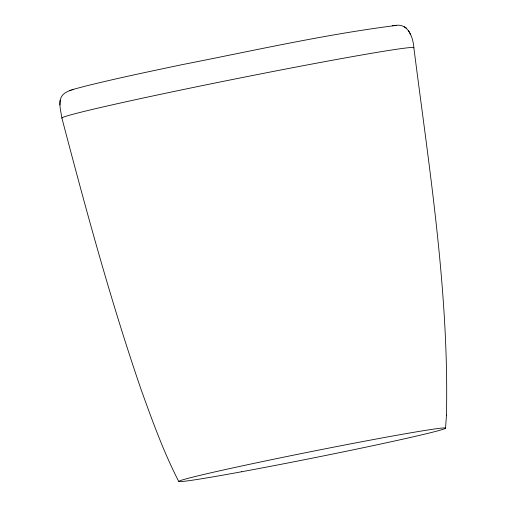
<?xml version="1.0" encoding="UTF-8"?>
<svg xmlns="http://www.w3.org/2000/svg" width="507" height="507" viewBox="0 0 507 507"><rect width="100%" height="100%" fill="white"/><g stroke="black" fill="none" stroke-linecap="round" stroke-linejoin="round"><path stroke-width="0.76" d="M446.445 415.379C449.158 292.114 429.347 169.661 413.864 47.747C413.129 37.372 408.084 22.878 395.08 25.489M396.651 25.382C324.512 34.457 253.424 50.706 182.102 64.649C149.242 71.576 116.344 78.408 83.756 86.545C77.387 88.478 70.454 89.403 64.801 93.13C56.632 98.808 60.872 110.215 61.905 118.112C85.867 209.404 110.577 300.6 141.225 389.915C152.417 420.962 163.628 452.155 178.8 481.536M59.965 104.993L60.137 100.209M445.564 428.035L446.464 415.208M69.586 90.677L71.195 90.151M72.051 89.853L73.635 89.333M392.507 25.68L394.053 25.565M406.481 28.094L404.206 26.757M410.581 34.78L408.579 30.54M61.987 118.169A179.472 4.386 -11.3 0 1 237.903 78.414A179.472 4.386 -11.3 0 1 413.756 47.924M241.351 471.802A136.091 3.327 -11.3 0 0 445.552 428.276A136.091 3.327 -11.3 0 0 249.647 464.279A136.091 3.327 -11.3 0 0 241.351 471.802"/></g></svg>
